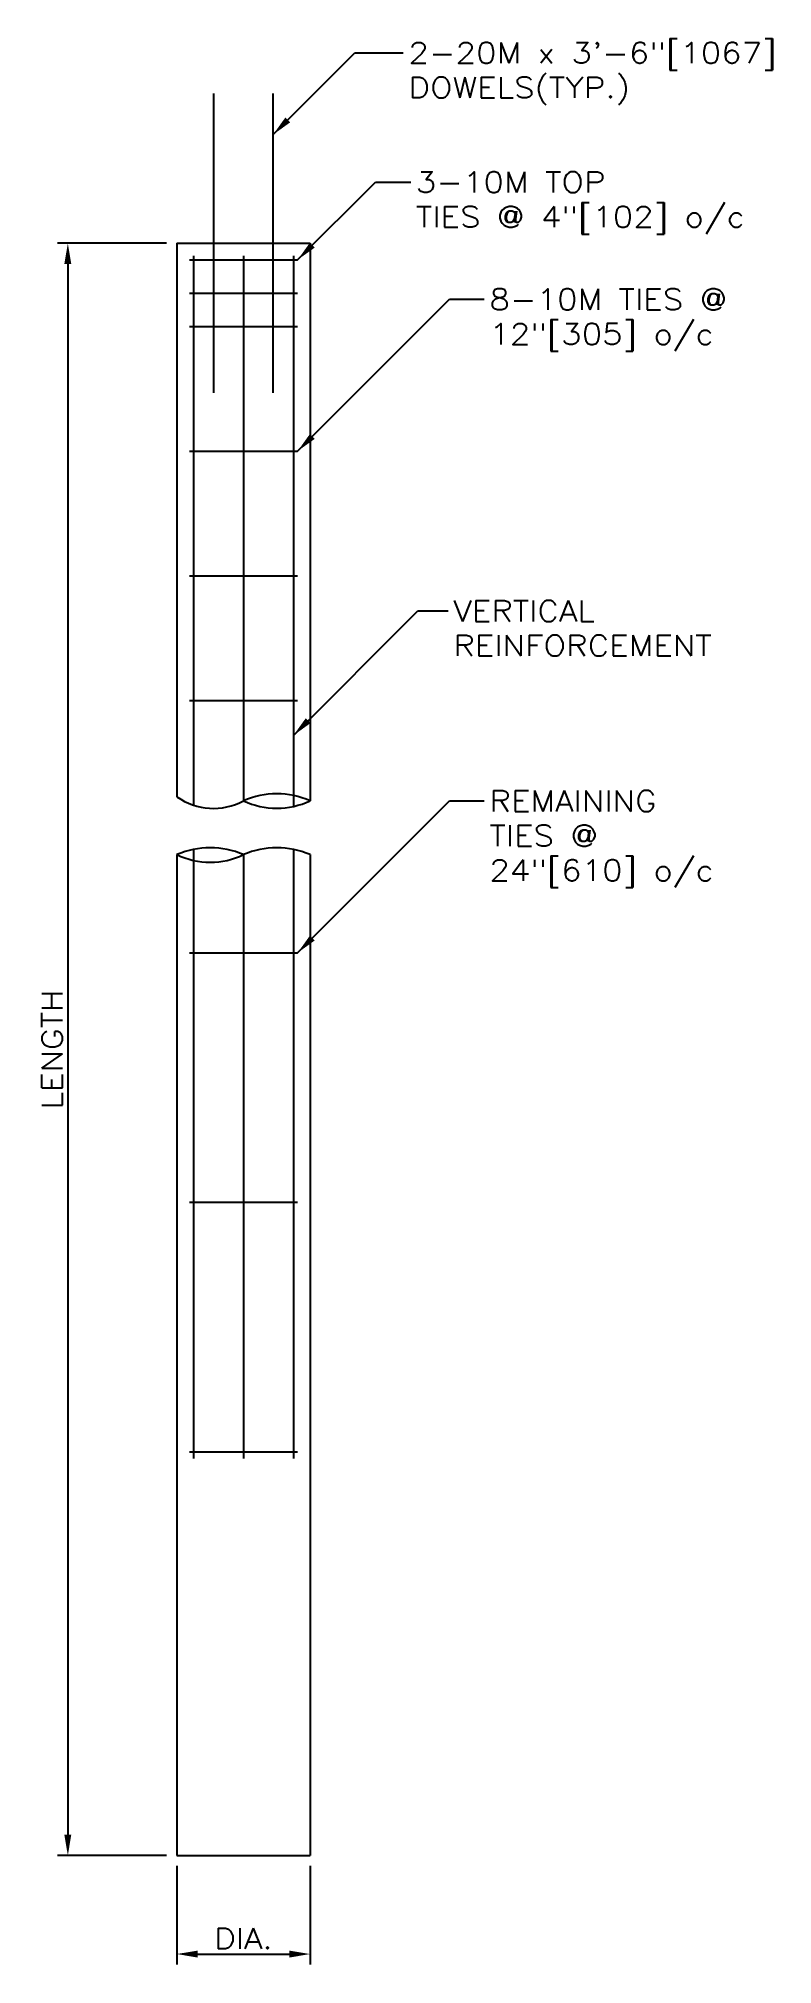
# Model space of a CAD drawing. Header units: inches. Extents: x 1882 to 1952, y -756 to -570.
import ezdxf

# ---------------------------------------------------------------- set-up
doc = ezdxf.new("R2010")
doc.units = ezdxf.units.IN
doc.header["$MEASUREMENT"] = 0
doc.layers.get('DEFPOINTS').update_dxf_attribs({"linetype": 'CONTINUOUS'})
for name, color, linetype in [('STRUC_DETAIL_CONC', 7, 'CONTINUOUS'), ('STRUC_DETAIL_DOWELS', 1, 'CONTINUOUS'), ('STRUC_DETAIL_REINF', 4, 'CONTINUOUS'), ('STRUC_DETAIL_TEXT', 5, 'CONTINUOUS')]:
    doc.layers.add(name, color=color, linetype=linetype)
doc.styles.add('ROMANS-115', font='romans.shx', dxfattribs={"width": 1.15})
doc.dimstyles.new('38-ROMANS-115-MS', dxfattribs={"dimtxt": 2, "dimasz": 2, "dimexe": 1, "dimexo": 1, "dimgap": 0.5, "dimtad": 1, "dimdec": 3, "dimlfac": -32, "dimrnd": 0.125, "dimzin": 1, "dimdsep": 46, "dimlunit": 4, "dimtxsty": 'ROMANS-115', "dimcen": 0.0625, "dimse1": 1, "dimclrd": 256, "dimclre": 256, "dimclrt": 256, "dimadec": 0, "dimazin": 0, "dimtfac": 1, "dimtdec": 3, "dimtofl": 0, "dimtmove": 0, "dimatfit": 0, "dimfxl": 1, "dimtolj": 1, "dimtzin": 0, "dimarcsym": 0})

# ---------------------------------------------------------------- blocks, each defined once
blk = doc.blocks.new('*D0')
at = {"layer": 'DEFPOINTS', "color": 0}
for p in [(1894.96, -590.19), (1884.48, -745.28), (1894.96, -745.28)]:
    blk.add_point(p, dxfattribs=at)
at = {"layer": 'STRUC_DETAIL_TEXT', "lineweight": -2}
for p, q in [((1893.96, -590.19), (1883.48, -590.19)), ((1884.48, -592.19), (1884.48, -743.28)), ((1893.96, -745.28), (1883.48, -745.28))]:
    blk.add_line(p, q, dxfattribs=at)
at = {"layer": 'STRUC_DETAIL_TEXT'}
for points in [[(1884.14, -592.19), (1884.81, -592.19), (1884.48, -590.19)], [(1884.14, -743.28), (1884.81, -743.28), (1884.48, -745.28)]]:
    blk.add_solid(points, dxfattribs=at)
at = {"layer": 'STRUC_DETAIL_TEXT', "insert": (1882.98, -667.73), "char_height": 2, "attachment_point": 5, "rotation": 90, "style": 'ROMANS-115'}
blk.add_mtext('\\A1;LENGTH', dxfattribs=at)
blk = doc.blocks.new('*D1')
at = {"layer": 'DEFPOINTS', "color": 0}
for p in [(1894.96, -745.28), (1907.76, -745.28), (1907.76, -754.76)]:
    blk.add_point(p, dxfattribs=at)
at = {"layer": 'STRUC_DETAIL_TEXT', "lineweight": -2}
for p, q in [((1894.96, -746.28), (1894.96, -755.76)), ((1907.76, -746.28), (1907.76, -755.76)), ((1896.96, -754.76), (1905.76, -754.76))]:
    blk.add_line(p, q, dxfattribs=at)
at = {"layer": 'STRUC_DETAIL_TEXT'}
for points in [[(1896.96, -754.43), (1896.96, -755.1), (1894.96, -754.76)], [(1905.76, -754.43), (1905.76, -755.1), (1907.76, -754.76)]]:
    blk.add_solid(points, dxfattribs=at)
at = {"layer": 'STRUC_DETAIL_TEXT', "insert": (1901.36, -753.26), "char_height": 2, "attachment_point": 5, "style": 'ROMANS-115'}
blk.add_mtext('\\A1;DIA.', dxfattribs=at)

msp = doc.modelspace()

# ---------------------------------------------------------------- linework, layer by layer
at = {"layer": 'STRUC_DETAIL_CONC'}
for p, q in [((1894.964701, -590.189212), (1894.964701, -643.438504)), ((1894.964701, -590.189212), (1907.764701, -590.189212)), ((1907.764701, -590.189212), (1907.764701, -643.813196)), ((1894.964701, -649.004865), (1894.964701, -745.276431)), ((1907.764701, -649.004865), (1907.764701, -745.276431)), ((1894.964701, -745.276431), (1907.764701, -745.276431)), ((1894.964701, -745.276431), (1907.764701, -745.276431))]:
    msp.add_line(p, q, dxfattribs=at)
for centre, radius, start, end in [((1898.46426, -638.509169), 6.045267, 234.62732119, 298.67148869), ((1904.564701, -651.198926), 8.049162, 66.57446107, 113.42553893), ((1904.564701, -637.175627), 7.368672, 244.26108909, 295.73891091), ((1898.164701, -656.390595), 8.049162, 66.57446107, 113.42553893), ((1904.564701, -656.390595), 8.049162, 66.57446107, 113.42553893), ((1898.164701, -642.367296), 7.368672, 244.26108909, 295.73891091)]:
    msp.add_arc(centre, radius, start, end, dxfattribs=at)
at = {"layer": 'STRUC_DETAIL_DOWELS'}
for p, q in [((1898.524225, -604.589212), (1898.524225, -575.789212)), ((1904.205176, -604.589212), (1904.205176, -575.789212))]:
    msp.add_line(p, q, dxfattribs=at)
at = {"layer": 'STRUC_DETAIL_REINF'}
for p, q in [((1896.164701, -591.789212), (1906.564701, -591.789212)), ((1896.564701, -591.389212), (1896.564701, -644.24824)), ((1901.364701, -591.389212), (1901.364701, -643.813196)), ((1906.164701, -591.389212), (1906.164701, -644.368493)), ((1896.164701, -594.989212), (1906.564701, -594.989212)), ((1896.164701, -598.189212), (1906.564701, -598.189212)), ((1896.164701, -610.189212), (1906.564701, -610.189212)), ((1896.164701, -622.189212), (1906.564701, -622.189212)), ((1896.164701, -634.189212), (1906.564701, -634.189212)), ((1896.564701, -648.502059), (1896.564701, -707.093029)), ((1901.364701, -649.004865), (1901.364701, -707.093029)), ((1906.164701, -648.502059), (1906.164701, -707.093029)), ((1896.164701, -658.445617), (1906.564701, -658.445617)), ((1896.164701, -682.445617), (1906.564701, -682.445617)), ((1896.164701, -706.445617), (1906.564701, -706.445617))]:
    msp.add_line(p, q, dxfattribs=at)

# ---------------------------------------------------------------- texts
at = {"layer": 'STRUC_DETAIL_TEXT', "ltscale": 3, "char_height": 2, "attachment_point": 1, "style": 'ROMANS-115'}
for s, insert in [('2-20M x 3\'-6"[1067]\\PDOWELS(TYP.)', (1917.21724, -570.877315)), ('\\A1;3-10M TOP\\PTIES @ 4"[102] o/c', (1917.934102, -583.308473)), ('8-10M TIES @\\P12"[305] o/c', (1925.000983, -594.584785)), ('VERTICAL\\PREINFORCEMENT', (1921.530892, -624.560703)), ('REMAINING \\PTIES @\\P24"[610] o/c', (1925.000983, -642.84119))]:
    msp.add_mtext(s, dxfattribs=dict(at, insert=insert))

# ---------------------------------------------------------------- dimensions: what is measured, and where the dimension line sits
at = {"layer": 'STRUC_DETAIL_TEXT', "ltscale": 3}
dim = msp.add_linear_dim(base=(1884.475757, -745.276431), p1=(1894.964701, -590.189212), p2=(1894.964701, -745.276431), angle=90, text='LENGTH', dimstyle='38-ROMANS-115-MS', override={"dimse1": 0}, dxfattribs=at)
dim.commit()
dim.dimension.update_dxf_attribs({"geometry": '*D0', "text_midpoint": (1882.975757, -667.732821)})
dim = msp.add_linear_dim(base=(1907.764701, -754.764418), p1=(1894.964701, -745.276431), p2=(1907.764701, -745.276431), text='DIA.', dimstyle='38-ROMANS-115-MS', override={"dimse1": 0}, dxfattribs=at)
dim.commit()
dim.dimension.update_dxf_attribs({"geometry": '*D1', "text_midpoint": (1901.364701, -753.264418)})

# ---------------------------------------------------------------- leaders
for points in [[(1904.205176, -579.744037), (1912.071899, -571.877315), (1916.71724, -571.877315)], [(1906.564701, -591.789212), (1914.045439, -584.308473), (1917.434102, -584.308473)], [(1906.564701, -610.189212), (1921.169128, -595.584785), (1924.500983, -595.584785)], [(1906.164701, -637.530816), (1918.134813, -625.560703), (1921.030892, -625.560703)], [(1906.564701, -658.445617), (1921.169128, -643.84119), (1924.500983, -643.84119)]]:
    msp.add_leader(points, dimstyle='38-ROMANS-115-MS', override={"dimgap": 0.5, "dimtad": 0}, dxfattribs=at)

doc.saveas('drawing.dxf')
